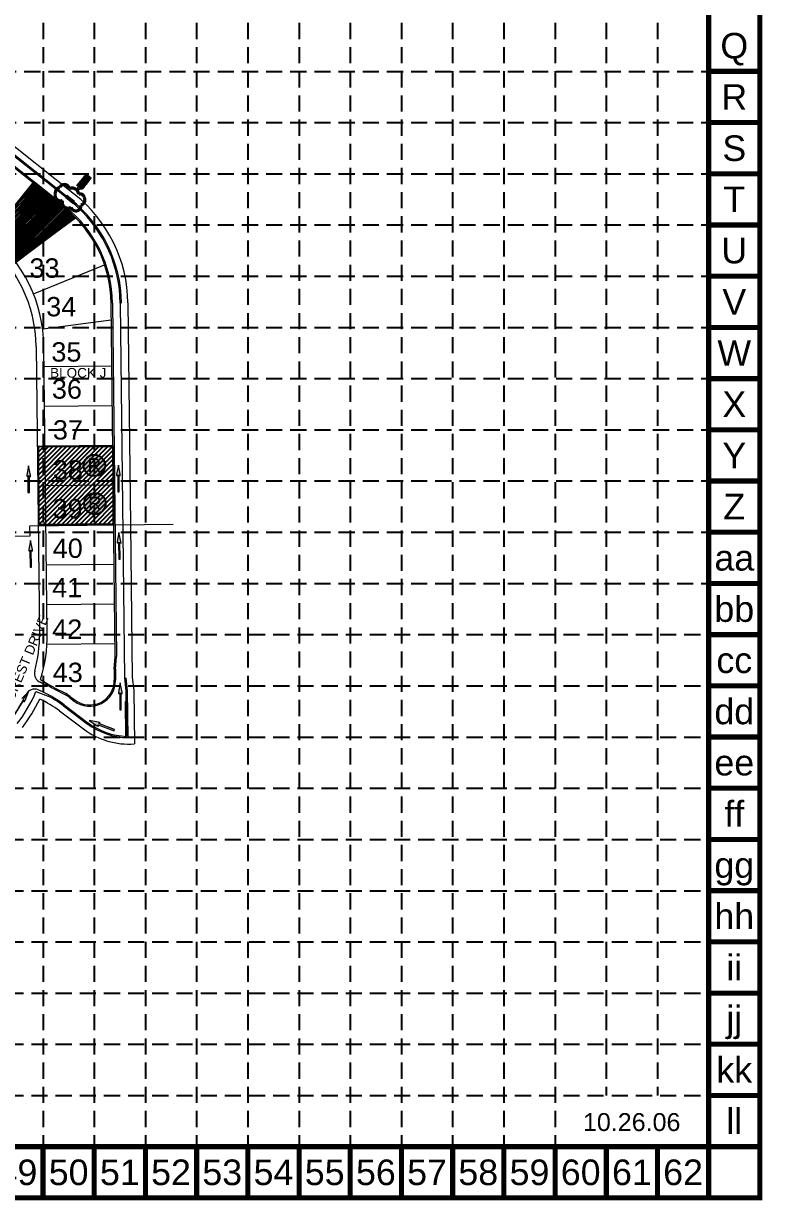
# Model space of a CAD drawing. Header units: inches. Extents: x 5726 to 10817, y 12055 to 15240.
# Drawn here: x 9671 to 10817, y 12055 to 13880 of the extents above; entities that cross this region are included whole.
import ezdxf
from ezdxf.enums import TextEntityAlignment as Align

# ---------------------------------------------------------------- set-up
doc = ezdxf.new("R2010")
doc.units = ezdxf.units.IN
doc.header["$LTSCALE"] = 100
doc.header["$MEASUREMENT"] = 0
doc.linetypes.add('HIDDEN', pattern=[0.375, 0.25, -0.125])
for name, color, linetype in [('10', 7, 'Continuous'), ('2', 7, 'Continuous'), ('27', 150, 'Continuous'), ('29', 150, 'Continuous'), ('8', 7, 'Continuous'), ('BASE', 7, 'Continuous'), ('BLOCK NUMBERS', 7, 'Continuous'), ('FLOW ARROWS', 7, 'Continuous'), ('GRID', 254, 'HIDDEN'), ('INLET PROTECTION', 5, 'Continuous'), ('LOT NUMBERS', 7, 'Continuous'), ('RIP RAP', 1, 'Continuous'), ('SODDED LOT', 2, 'Continuous'), ('STREET NAMES', 7, 'Continuous')]:
    doc.layers.add(name, color=color, linetype=linetype)
doc.styles.add('ryland', font='ARIAL.TTF', dxfattribs={"height": 25})
doc.styles.get("Standard").update_dxf_attribs({"font": 'ARIAL.TTF', "height": 25})

# ---------------------------------------------------------------- blocks, each defined once
blk = doc.blocks.new('block2')
at = {"layer": 'GRID'}
for p, q in [((9701.5, 15156.3), (9701.5, 12138.3)), ((9780.9, 15156.3), (9780.9, 12138.3)), ((9860.3, 15156.3), (9860.3, 12138.3)), ((9939.7, 15156.3), (9939.7, 12138.3)), ((10019.1, 15156.3), (10019.1, 12138.3)), ((10098.6, 15156.3), (10098.6, 12138.3)), ((10178, 15156.3), (10178, 12138.3)), ((10257.4, 15156.3), (10257.4, 12138.3)), ((10336.8, 15156.3), (10336.8, 12138.3)), ((10416.2, 15156.3), (10416.2, 12138.3)), ((10495.7, 15156.3), (10495.7, 12138.3)), ((10575.1, 15156.3), (10575.1, 12217.7)), ((10654.5, 15156.3), (10654.5, 12217.7)), ((5809.9, 13806.1), (10733.9, 13806.1)), ((5809.9, 13726.7), (10733.9, 13726.7)), ((5809.9, 13647.3), (10733.9, 13647.3)), ((5809.9, 13567.9), (10733.9, 13567.9)), ((5809.9, 13488.5), (10733.9, 13488.5)), ((5809.9, 13409), (10733.9, 13409)), ((5809.9, 13329.6), (10733.9, 13329.6)), ((5809.9, 13250.2), (10733.9, 13250.2)), ((5809.9, 13170.8), (10733.9, 13170.8)), ((5809.9, 13091.4), (10733.9, 13091.4)), ((5809.9, 13011.9), (10733.9, 13011.9)), ((6683.5, 12932.5), (10733.9, 12932.5)), ((6683.5, 12853.1), (10733.9, 12853.1)), ((6683.5, 12773.7), (10733.9, 12773.7)), ((6683.5, 12694.3), (10733.9, 12694.3)), ((6683.5, 12614.8), (10733.9, 12614.8)), ((6683.5, 12535.4), (10733.9, 12535.4)), ((6683.5, 12456), (10733.9, 12456)), ((6683.5, 12376.6), (10733.9, 12376.6)), ((6683.5, 12297.2), (10733.9, 12297.2)), ((6683.5, 12217.7), (10733.9, 12217.7))]:
    blk.add_line(p, q, dxfattribs=at)
blk = doc.blocks.new('A$C27306BA2')
h = blk.add_hatch()
h.set_pattern_fill('GRAVEL', color=1, scale=6.405897, style=0)
h.set_pattern_definition([(228.0128, (-12313.62823, -18087.7097), (-51.247164083, -57.653080928), [0.8618237, -85.3207049]), (184.9697, (-12314.20476, -18088.3503), (76.870769848, 6.4058412396), [1.4789166, -146.4126997]), (132.5104, (-12315.67812, -18088.4784), (64.058909803, -70.46492175), [1.0428031, -103.2376398]), (267.2737, (-12318.17642, -18090.07988), (6.405871416, 128.1179404096), [1.346763, -133.3295072]), (292.8337, (-12318.24048, -18091.42512), (-32.029548083, 76.8707401262), [1.3206077, -130.7403398]), (357.2737, (-12317.728, -18092.64224), (-128.1179404096, 6.405871416), [1.346763, -133.3295072]), (37.6942, (-12316.38277, -18092.7063), (-83.2767070933, -64.0589077965), [1.7810251, -176.3213456]), (72.2553, (-12314.97347, -18091.6173), (44.8413474268, 140.9297082297), [1.681471, -166.4656938]), (121.4296, (-12314.461, -18090.01582), (-51.2472281553, 83.2766282423), [1.351324, -133.781219]), (175.2364, (-12315.16565, -18088.86276), (70.464872248, -6.405842685), [1.542745, -75.5944714]), (222.3974, (-12316.70306, -18088.73464), (-76.8708102022, -70.4648154642), [1.9951038, -197.5154221]), (138.8141, (-12311.8346, -18090.14394), (-44.841297359, 38.435364346), [0.6809532, -67.41466]), (171.4692, (-12312.34705, -18089.69553), (83.2766490507, -12.811844523), [1.2955094, -128.2557358]), (225, (-12313.6282, -18089.5033), (-7e-16, -6.4058989), [0.9059283, -8.1533744]), (203.1986, (-12314.07665, -18088.7346), (32.029482905, 12.81180234), [0.4878603, -48.2979966]), (291.8014, (-12314.5251, -18088.9268), (-6.40589635, 19.21769253), [0.6899343, -33.8068776]), (30.9638, (-12314.2688, -18089.5674), (19.21767811, 12.81180976), [1.1205771, -36.2319003]), (161.5651, (-12313.308, -18088.9909), (12.81179664, -6.4058867), [0.8102883, -19.4469386]), (16.3895, (-12318.24048, -18088.92682), (64.058983343, 19.217644078), [1.135125, -112.3776569]), (70.3462, (-12317.15148, -18088.60652), (-25.623557259, -70.4648798665), [0.952307, -94.2781987]), (293.1986, (-12313.3079, -18087.7097), (-12.81180234, 32.029482905), [0.9757142, -47.8101427]), (343.6105, (-12312.9236, -18088.60652), (-64.058983343, 19.217644078), [1.135125, -112.3776569]), (339.444, (-12318.2405, -18092.8985), (-32.029496446, 12.811768205), [1.0946397, -53.6373693]), (294.7751, (-12317.21554, -18093.28283), (-32.029434595, 70.464888106), [0.9171835, -90.801302]), (66.8014, (-12313.2439, -18094.1156), (12.81180234, 32.029482905), [0.9757142, -47.8101427]), (17.354, (-12312.85953, -18093.21877), (-83.276672972, -25.623552486), [1.073827, -106.3085756]), (69.444, (-12316.3828, -18094.1156), (-12.811768205, -32.029496446), [0.5473198, -54.1846891]), (101.3099, (-12313.6282, -18094.1156), (-6.40588176, 25.62359252), [0.3266367, -32.3371535]), (165.9638, (-12313.6923, -18093.7953), (19.21769428, -6.40588448), [1.3206077, -25.091578]), (186.009, (-12314.97347, -18093.475), (64.0589676643, 6.405892554), [1.2238466, -121.1606412]), (303.6901, (-12314.2688, -18090.144), (-6.40590547, 12.81179102), [0.9238713, -22.1729168]), (353.1572, (-12313.75635, -18090.91265), (108.9002436774, -12.811845086), [1.6129664, -159.6833992]), (60.9454, (-12312.1549, -18091.1048), (-25.623587878, -44.841280946), [0.6595255, -65.293219]), (90, (-12311.8346, -18090.528), (-6.405897, 6.405897), [0.3843538, -6.0215431]), (120.2564, (-12315.1016, -18093.28283), (25.623554949, -44.841294214), [0.8899328, -88.1036315]), (48.0128, (-12315.55, -18092.5141), (51.247164083, 57.653080928), [1.7236475, -84.4588811]), (0, (-12314.397, -18091.233), (6.405897, 6.405897), [1.6655332, -4.7403637]), (325.3048, (-12312.7314, -18091.23294), (-64.058932484, 44.841333634), [1.012862, -100.2732598]), (254.0546, (-12311.8986, -18091.8095), (-6.405896217, -25.623588515), [0.9327114, -45.7029229]), (207.646, (-12312.15488, -18092.7063), (-121.7120147353, -64.0590186698), [1.518614, -150.3430314]), (175.4261, (-12313.50012, -18093.41095), (-83.2766636145, 6.4058636228), [1.6065925, -159.0524888])])
h.paths.add_polyline_path([(4.8, 0), (0, 12.3), (27.8, 23), (32.5, 10.8)])
at = {"color": 1}
blk.add_lwpolyline([(4.8, 0), (0, 12.3), (27.8, 23), (32.5, 10.8)], close=True, dxfattribs=at)
blk = doc.blocks.new('RYLAND')
h = blk.add_hatch(color=81)
h.paths.add_polyline_path([(1.16, -1.05, 1), (-1.41, -1.05, 1)])
h.paths.add_polyline_path([(-1.35, -2.23), (1.1, -2.23), (1.1, 0.21), (-1.35, 0.21)], flags=25)
at = {"color": 5}
blk.add_circle((-0.12, -1.05), 1.29, dxfattribs=at)
at = {"layer": 'BASE', "color": 5, "style": 'ryland'}
blk.add_text('R', height=1.62, dxfattribs=at).set_placement((-0.12, -1.82), align=Align.CENTER)

msp = doc.modelspace()

# ---------------------------------------------------------------- hatches: boundary and pattern name
at = {"layer": 'FLOW ARROWS', "lineweight": 0}
h = msp.add_hatch(color=256, dxfattribs=at)
edge = h.paths.add_edge_path()
edge.add_line((9676.6, 13177.8), (9678.1, 13179.2))
edge.add_line((9678.1, 13179.2), (9678.1, 13152.7))
edge.add_line((9678.1, 13152.7), (9680.3, 13152.7))
edge.add_line((9680.3, 13152.7), (9680.3, 13179.2))
edge.add_line((9680.3, 13179.2), (9681.5, 13177.8))
edge.add_line((9681.5, 13177.8), (9681.5, 13177.8))
edge.add_ellipse((9681.6, 13179.2), major_axis=(0, -1.4), ratio=0.285714, start_angle=342.8173, end_angle=484.7269)
edge.add_line((9682, 13180), (9682, 13180))
edge.add_line((9682, 13180), (9679.1, 13194.3))
edge.add_line((9679.1, 13194.3), (9676.2, 13180))
edge.add_line((9676.2, 13180), (9676.2, 13180))
edge.add_ellipse((9676.5, 13179.2), major_axis=(0, -1.4), ratio=0.285714, start_angle=234.1685, end_angle=374.4967)
edge.add_line((9676.6, 13177.8), (9676.6, 13177.8))
h = msp.add_hatch(color=256, dxfattribs=at)
edge = h.paths.add_edge_path()
edge.add_line((9815.9, 13179.1), (9817.4, 13180.5))
edge.add_line((9817.4, 13180.5), (9817.4, 13154))
edge.add_line((9817.4, 13154), (9819.5, 13154))
edge.add_line((9819.5, 13154), (9819.5, 13180.5))
edge.add_line((9819.5, 13180.5), (9820.8, 13179.1))
edge.add_line((9820.8, 13179.1), (9820.8, 13179.1))
edge.add_ellipse((9820.9, 13180.5), major_axis=(0, -1.4), ratio=0.285714, start_angle=342.8173, end_angle=484.7269)
edge.add_line((9821.2, 13181.3), (9821.2, 13181.3))
edge.add_line((9821.2, 13181.3), (9818.4, 13195.6))
edge.add_line((9818.4, 13195.6), (9815.5, 13181.3))
edge.add_line((9815.5, 13181.3), (9815.5, 13181.3))
edge.add_ellipse((9815.8, 13180.5), major_axis=(0, -1.4), ratio=0.285714, start_angle=234.1685, end_angle=374.4967)
edge.add_line((9815.9, 13179.1), (9815.9, 13179.1))
h = msp.add_hatch(color=256, dxfattribs=at)
edge = h.paths.add_edge_path()
edge.add_line((9817, 13074.6), (9818.5, 13076))
edge.add_line((9818.5, 13076), (9818.8, 13049.5))
edge.add_line((9818.8, 13049.5), (9821, 13049.6))
edge.add_line((9821, 13049.6), (9820.6, 13076))
edge.add_line((9820.6, 13076), (9821.9, 13074.7))
edge.add_line((9821.9, 13074.7), (9821.9, 13074.7))
edge.add_ellipse((9822, 13076), major_axis=(0.02, -1.4), ratio=0.285714, start_angle=342.8173, end_angle=484.7269)
edge.add_line((9822.3, 13076.8), (9822.3, 13076.8))
edge.add_line((9822.3, 13076.8), (9819.3, 13091.1))
edge.add_line((9819.3, 13091.1), (9816.5, 13076.8))
edge.add_line((9816.5, 13076.8), (9816.5, 13076.8))
edge.add_ellipse((9816.9, 13075.9), major_axis=(0.02, -1.4), ratio=0.285714, start_angle=234.1685, end_angle=374.4967)
edge.add_line((9817, 13074.6), (9817, 13074.6))
h = msp.add_hatch(color=256, dxfattribs=at)
edge = h.paths.add_edge_path()
edge.add_line((9679.7, 13062.2), (9681.2, 13063.6))
edge.add_line((9681.2, 13063.6), (9681.5, 13037.2))
edge.add_line((9681.5, 13037.2), (9683.6, 13037.2))
edge.add_line((9683.6, 13037.2), (9683.3, 13063.6))
edge.add_line((9683.3, 13063.6), (9684.6, 13062.3))
edge.add_line((9684.6, 13062.3), (9684.6, 13062.3))
edge.add_ellipse((9684.7, 13063.6), major_axis=(0.02, -1.4), ratio=0.285714, start_angle=342.8173, end_angle=484.7269)
edge.add_line((9685, 13064.4), (9685, 13064.4))
edge.add_line((9685, 13064.4), (9682, 13078.7))
edge.add_line((9682, 13078.7), (9679.2, 13064.4))
edge.add_line((9679.2, 13064.4), (9679.2, 13064.4))
edge.add_ellipse((9679.6, 13063.6), major_axis=(0.02, -1.4), ratio=0.285714, start_angle=234.1685, end_angle=374.4967)
edge.add_line((9679.7, 13062.2), (9679.7, 13062.2))
h = msp.add_hatch(color=256, dxfattribs=at)
edge = h.paths.add_edge_path()
edge.add_line((9818.9, 12841), (9820.5, 12842.4))
edge.add_line((9820.5, 12842.4), (9820.8, 12815.9))
edge.add_line((9820.8, 12815.9), (9822.9, 12816))
edge.add_line((9822.9, 12816), (9822.6, 12842.4))
edge.add_line((9822.6, 12842.4), (9823.9, 12841.1))
edge.add_line((9823.9, 12841.1), (9823.9, 12841.1))
edge.add_ellipse((9824, 12842.4), major_axis=(0.02, -1.4), ratio=0.285714, start_angle=342.8173, end_angle=484.7269)
edge.add_line((9824.3, 12843.2), (9824.3, 12843.2))
edge.add_line((9824.3, 12843.2), (9821.3, 12857.5))
edge.add_line((9821.3, 12857.5), (9818.5, 12843.2))
edge.add_line((9818.5, 12843.2), (9818.5, 12843.2))
edge.add_ellipse((9818.8, 12842.4), major_axis=(0.02, -1.4), ratio=0.285714, start_angle=234.1685, end_angle=374.4967)
edge.add_line((9819, 12841), (9818.9, 12841))
h = msp.add_hatch(color=256, dxfattribs=at)
edge = h.paths.add_edge_path()
edge.add_line((9668, 12831.5), (9670, 12831.9))
edge.add_line((9670, 12831.9), (9655.7, 12809.6))
edge.add_line((9655.7, 12809.6), (9657.5, 12808.4))
edge.add_line((9657.5, 12808.4), (9671.8, 12830.7))
edge.add_line((9671.8, 12830.7), (9672.1, 12828.9))
edge.add_line((9672.1, 12828.9), (9672.1, 12828.9))
edge.add_ellipse((9672.9, 12830), major_axis=(-0.76, -1.18), ratio=0.285714, start_angle=342.8173, end_angle=484.7269)
edge.add_line((9673.6, 12830.4), (9673.6, 12830.4))
edge.add_line((9673.6, 12830.4), (9679, 12844))
edge.add_line((9679, 12844), (9668.8, 12833.6))
edge.add_line((9668.8, 12833.6), (9668.8, 12833.6))
edge.add_ellipse((9668.6, 12832.7), major_axis=(-0.76, -1.18), ratio=0.285714, start_angle=234.1685, end_angle=374.4967)
edge.add_line((9668, 12831.5), (9668, 12831.5))
h = msp.add_hatch(color=256, dxfattribs=at)
edge = h.paths.add_edge_path()
edge.add_line((9787.7, 12790.8), (9787, 12792.8))
edge.add_line((9787, 12792.8), (9811.7, 12783.2))
edge.add_line((9811.7, 12783.2), (9812.4, 12785.2))
edge.add_line((9812.4, 12785.2), (9787.8, 12794.8))
edge.add_line((9787.8, 12794.8), (9789.5, 12795.4))
edge.add_line((9789.5, 12795.4), (9789.5, 12795.4))
edge.add_ellipse((9788.3, 12796), major_axis=(1.31, -0.5), ratio=0.285714, start_angle=342.8173, end_angle=484.7269)
edge.add_line((9787.6, 12796.6), (9787.6, 12796.6))
edge.add_line((9787.6, 12796.6), (9773.2, 12799.1))
edge.add_line((9773.2, 12799.1), (9785.5, 12791.2))
edge.add_line((9785.5, 12791.2), (9785.5, 12791.2))
edge.add_ellipse((9786.4, 12791.2), major_axis=(1.31, -0.5), ratio=0.285714, start_angle=234.1685, end_angle=374.4967)
edge.add_line((9787.7, 12790.8), (9787.7, 12790.8))
at = {"layer": 'SODDED LOT'}
h = msp.add_hatch(dxfattribs=at)
h.set_pattern_fill('ANSI31', color=256, scale=20, style=0)
h.paths.add_polyline_path([(9645.8, 13499.8), (9750.3, 13578.4), (9735.2, 13596.7), (9687.5, 13634.6), (9612.1, 13541.5)])
h = msp.add_hatch(dxfattribs=at)
h.set_pattern_fill('ANSI31', color=256, scale=40, style=0)
h.paths.add_polyline_path([(9811.4, 13223.9), (9694, 13224.2), (9694.6, 13103.3), (9810.9, 13104.2)])

# ---------------------------------------------------------------- linework, layer by layer
at = {"layer": '10', "color": 7, "lineweight": 0}
for p, q in [((9755.3, 13628.1), (9760.3, 13624.1)), ((9681.1, 13101.4), (9903.5, 13104)), ((9681.3, 13085.7), (9681.1, 13101.4)), ((9551.3, 13084.2), (9681.3, 13085.7)), ((9829.9, 12774.7), (9829.3, 12828.6)), ((9830.9, 12774.7), (9830.3, 12828.6))]:
    msp.add_line(p, q, dxfattribs=at)
msp.add_lwpolyline([(9755.9, 13628.3), (9755.4, 13628.6), (9754.9, 13625.2), (9754.5, 13624.7), (9757.2, 13622.5), (9757.7, 13623.1), (9760.9, 13624.3), (9760.4, 13624.7), (9757.2, 13623.4), (9755.4, 13624.9), (9755.9, 13628.3), (9760.4, 13624.7)], dxfattribs=at)
for points in [[(9736.1, 13610.8), (9747.9, 13601.5), (9750.1, 13604.2), (9738.3, 13613.5)], [(9736.8, 13610.8), (9747.8, 13602.2), (9749.4, 13604.1), (9738.4, 13612.8)]]:
    msp.add_lwpolyline(points, close=True, dxfattribs=at)
at = {"layer": '2', "color": 7, "lineweight": 0}
for p, q in [((9750.4, 13615.4), (9417.3, 13879)), ((9833.1, 13447), (9837.1, 13103.2)), ((9837.1, 13103.2), (9839.9, 12866.2)), ((9839.9, 12866.2), (9842.1, 12846.3)), ((9842.1, 12846.3), (9843.1, 12763)), ((9727, 12814.1), (9764, 12786.3))]:
    msp.add_line(p, q, dxfattribs=at)
for centre, radius, start, end in [((9615.2, 13444.4), 218, 0.6645, 51.6469), ((9483.1, 12931.5), 235, 322.4897, 335.1324), ((9617.8, 12668.5), 182, 53.1181, 64.431), ((9834.9, 12880.7), 118, 233.1181, 273.9929)]:
    msp.add_arc(centre, radius, start, end, dxfattribs=at)
at = {"layer": '27', "color": 7, "lineweight": 0}
for p, q in [((9744.2, 13607.5), (9418.9, 13865)), ((9734.3, 13595), (9409, 13852.4)), ((9811.7, 12878.8), (9813.5, 12898.8)), ((9811.7, 12878.8), (9811.9, 12861.8)), ((9697.4, 12862.8), (9714.5, 12852.6)), ((9829.9, 12865.6), (9832.1, 12845.6)), ((9690.4, 12844.1), (9709.2, 12837.3)), ((9719.3, 12850), (9737.4, 12841.1)), ((9743.8, 12836.5), (9751.1, 12831)), ((9832.1, 12845.6), (9833, 12772.7)), ((9733, 12822.1), (9770, 12794.3))]:
    msp.add_line(p, q, dxfattribs=at)
for centre, radius, start, end in [((9615.2, 13444.4), 208, 0.6645, 51.6469), ((9615.2, 13444.4), 192, 0.6645, 51.6469), ((9477.9, 13377), 225, 0.6645, 51.6469), ((9483.1, 12931.5), 225, 342.228, 0.6645), ((9617.8, 12668.5), 208, 60.7675, 62.2663), ((9773.9, 12861.4), 38, 233.1181, 0.6645), ((9483.1, 12931.5), 225, 322.4897, 337.1315), ((9617.8, 12668.5), 192, 53.1181, 61.5459), ((9617.8, 12668.5), 210, 53.1181, 55.2561), ((9834.9, 12880.7), 108, 233.1181, 268.9936)]:
    msp.add_arc(centre, radius, start, end, dxfattribs=at)
at = {"layer": '29', "color": 7, "lineweight": 0}
for p, q in [((9620, 13551.5), (9686.3, 13632.9)), ((9659, 13510.6), (9751.9, 13579.2)), ((9686.5, 13461.3), (9797, 13505.9)), ((9813.5, 12898.8), (9807.1, 13446.7)), ((9701, 13406.7), (9807.4, 13420.9)), ((9708.1, 12934.1), (9702.9, 13379.6)), ((9808.3, 13348.9), (9703.3, 13347.7)), ((9809, 13287.4), (9704, 13286.2)), ((9809.7, 13225.9), (9704.7, 13224.7)), ((9810.4, 13164.4), (9705.4, 13163.2)), ((9811.1, 13102.9), (9706.1, 13101.7)), ((9811.8, 13041.4), (9706.8, 13040.2)), ((9812.6, 12979.9), (9707.6, 12978.7)), ((9813.3, 12918.4), (9707.6, 12917.2))]:
    msp.add_line(p, q, dxfattribs=at)
at = {"layer": '8', "color": 7, "linetype": 'Continuous', "lineweight": 0}
for p, q in [((9729.4, 13616.7), (9403.9, 13874.2)), ((9735.5, 13596.6), (9396.5, 13864.8)), ((9743, 13606), (9729.4, 13616.7)), ((9809.1, 13446.7), (9815.5, 12898.8)), ((9821.1, 13446.8), (9827.9, 12865.5)), ((9690.9, 13379.5), (9696.1, 12934)), ((9813.7, 12878.6), (9815.5, 12898.8)), ((9813.7, 12878.8), (9813.9, 12861.8)), ((9827.9, 12865.5), (9830.1, 12845.4)), ((9718.4, 12848.2), (9736.5, 12839.3)), ((9742.6, 12834.9), (9749.9, 12829.4)), ((9830.1, 12845.6), (9830.9, 12774.7)), ((9734.2, 12823.7), (9771.2, 12795.9))]:
    msp.add_line(p, q, dxfattribs=at)
for centre, radius, start, end in [((9615.2, 13444.4), 206, 47.2012, 51.6469), ((9615.2, 13444.4), 194, 0.6645, 51.6469), ((9615.2, 13444.4), 206, 0.6645, 47.2012), ((9477.9, 13377), 213, 0.6645, 51.6469), ((9483.1, 12931.5), 213, 344.8368, 0.6645), ((9702.7, 12872), 14.5, 164.8368, 247.3488), ((9617.8, 12668.5), 206, 60.7533, 67.3488), ((9773.9, 12861.4), 40, 233.1181, 0.6645), ((9483.1, 12931.5), 213, 322.4897, 334.4866), ((9688.4, 12833.5), 14.5, 66.8201, 154.4866), ((9617.8, 12668.5), 194, 53.1181, 66.8201), ((9617.8, 12668.5), 208, 53.1181, 55.2561), ((9834.9, 12880.7), 106, 233.1181, 267.8802)]:
    msp.add_arc(centre, radius, start, end, dxfattribs=at)
at = {"layer": 'BASE', "color": 9}
msp.add_line((10733.9, 15156.3), (10733.9, 12138.3), dxfattribs=at)
at = {"layer": 'BASE', "const_width": 7.94}
for points in [[(5730.5, 12058.9), (10813.3, 12058.9), (10813.3, 15235.7), (5730.5, 15235.7)], [(5809.9, 12138.3), (10733.9, 12138.3), (10733.9, 15156.3), (5809.9, 15156.3)]]:
    msp.add_lwpolyline(points, close=True, dxfattribs=at)
for points in [[(10813.3, 13806.1), (10733.9, 13806.1)], [(10813.3, 13726.7), (10733.9, 13726.7)], [(10813.3, 13647.3), (10733.9, 13647.3)], [(10813.3, 13567.9), (10733.9, 13567.9)], [(10813.3, 13488.5), (10733.9, 13488.5)], [(10813.3, 13409), (10733.9, 13409)], [(10813.3, 13329.6), (10733.9, 13329.6)], [(10813.3, 13250.2), (10733.9, 13250.2)], [(10813.3, 13170.8), (10733.9, 13170.8)], [(10813.3, 13091.4), (10733.9, 13091.4)], [(10813.3, 13011.9), (10733.9, 13011.9)], [(10813.3, 12932.5), (10733.9, 12932.5)], [(10813.3, 12853.1), (10733.9, 12853.1)], [(10813.3, 12773.7), (10733.9, 12773.7)], [(10813.3, 12694.3), (10733.9, 12694.3)], [(10813.3, 12614.8), (10733.9, 12614.8)], [(10813.3, 12535.4), (10733.9, 12535.4)], [(10813.3, 12456), (10733.9, 12456)], [(10813.3, 12376.6), (10733.9, 12376.6)], [(10813.3, 12297.2), (10733.9, 12297.2)], [(10813.3, 12217.7), (10733.9, 12217.7)], [(9701.5, 12058.9), (9701.5, 12138.3)], [(9780.9, 12058.9), (9780.9, 12138.3)], [(9860.3, 12058.9), (9860.3, 12138.3)], [(9939.7, 12058.9), (9939.7, 12138.3)], [(10019.1, 12058.9), (10019.1, 12138.3)], [(10098.6, 12058.9), (10098.6, 12138.3)], [(10178, 12058.9), (10178, 12138.3)], [(10257.4, 12058.9), (10257.4, 12138.3)], [(10336.8, 12058.9), (10336.8, 12138.3)], [(10416.2, 12058.9), (10416.2, 12138.3)], [(10495.7, 12058.9), (10495.7, 12138.3)], [(10575.1, 12058.9), (10575.1, 12138.3)], [(10654.5, 12058.9), (10654.5, 12138.3)], [(10813.3, 12138.3), (10733.9, 12138.3)], [(10733.9, 12058.9), (10733.9, 12138.3)]]:
    msp.add_lwpolyline(points, dxfattribs=at)
at = {"layer": 'FLOW ARROWS', "lineweight": 0}
for p, q in [((9679.1, 13194.3), (9676.2, 13180)), ((9676.2, 13180), (9676.2, 13180)), ((9676.6, 13177.8), (9678.1, 13179.2)), ((9678.1, 13179.2), (9678.1, 13152.7)), ((9682, 13180), (9679.1, 13194.3)), ((9680.3, 13152.7), (9680.3, 13179.2)), ((9680.3, 13179.2), (9681.5, 13177.8)), ((9682, 13180), (9682, 13180)), ((9818.4, 13195.6), (9815.5, 13181.3)), ((9815.5, 13181.3), (9815.5, 13181.3)), ((9815.9, 13179.1), (9817.4, 13180.5)), ((9817.4, 13180.5), (9817.4, 13154)), ((9821.2, 13181.3), (9818.4, 13195.6)), ((9819.5, 13154), (9819.5, 13180.5)), ((9819.5, 13180.5), (9820.8, 13179.1)), ((9820.8, 13179.1), (9820.8, 13179.1)), ((9821.2, 13181.3), (9821.2, 13181.3)), ((9676.6, 13177.8), (9676.6, 13177.8)), ((9676.6, 13177.8), (9676.6, 13177.8)), ((9681.5, 13177.8), (9681.5, 13177.8)), ((9815.9, 13179.1), (9815.9, 13179.1)), ((9815.9, 13179.1), (9815.9, 13179.1)), ((9678.1, 13152.7), (9680.3, 13152.7)), ((9817.4, 13154), (9819.5, 13154)), ((9819.3, 13091.1), (9816.5, 13076.8)), ((9822.3, 13076.8), (9819.3, 13091.1)), ((9682, 13078.7), (9679.2, 13064.4)), ((9685, 13064.4), (9682, 13078.7)), ((9816.5, 13076.8), (9816.5, 13076.8)), ((9817, 13074.6), (9818.5, 13076)), ((9817, 13074.6), (9817, 13074.6)), ((9817, 13074.6), (9817, 13074.6)), ((9818.5, 13076), (9818.8, 13049.5)), ((9821, 13049.6), (9820.6, 13076)), ((9820.6, 13076), (9821.9, 13074.7)), ((9821.9, 13074.7), (9821.9, 13074.7)), ((9822.3, 13076.8), (9822.3, 13076.8)), ((9679.2, 13064.4), (9679.2, 13064.4)), ((9679.7, 13062.2), (9681.2, 13063.6)), ((9679.7, 13062.2), (9679.7, 13062.2)), ((9679.7, 13062.2), (9679.7, 13062.2)), ((9681.2, 13063.6), (9681.5, 13037.2)), ((9683.6, 13037.2), (9683.3, 13063.6)), ((9683.3, 13063.6), (9684.6, 13062.3)), ((9684.6, 13062.3), (9684.6, 13062.3)), ((9685, 13064.4), (9685, 13064.4)), ((9681.5, 13037.2), (9683.6, 13037.2)), ((9818.8, 13049.5), (9821, 13049.6)), ((9821.3, 12857.5), (9818.5, 12843.2)), ((9824.3, 12843.2), (9821.3, 12857.5)), ((9679, 12844), (9668.8, 12833.6)), ((9673.6, 12830.4), (9679, 12844)), ((9818.5, 12843.2), (9818.5, 12843.2)), ((9818.9, 12841), (9820.5, 12842.4)), ((9819, 12841), (9818.9, 12841)), ((9818.9, 12841), (9818.9, 12841)), ((9820.5, 12842.4), (9820.8, 12815.9)), ((9822.9, 12816), (9822.6, 12842.4)), ((9822.6, 12842.4), (9823.9, 12841.1)), ((9823.9, 12841.1), (9823.9, 12841.1)), ((9824.3, 12843.2), (9824.3, 12843.2)), ((9657.5, 12808.4), (9671.8, 12830.7)), ((9671.8, 12830.7), (9672.1, 12828.9)), ((9672.1, 12828.9), (9672.1, 12828.9)), ((9673.6, 12830.4), (9673.6, 12830.4)), ((9820.8, 12815.9), (9822.9, 12816)), ((9787.6, 12796.6), (9773.2, 12799.1)), ((9773.2, 12799.1), (9785.5, 12791.2)), ((9787.6, 12796.6), (9787.6, 12796.6)), ((9785.5, 12791.2), (9785.5, 12791.2)), ((9787.7, 12790.8), (9787, 12792.8)), ((9787, 12792.8), (9811.7, 12783.2)), ((9787.7, 12790.8), (9787.7, 12790.8)), ((9787.7, 12790.8), (9787.7, 12790.8)), ((9787.8, 12794.8), (9789.5, 12795.4)), ((9812.4, 12785.2), (9787.8, 12794.8)), ((9789.5, 12795.4), (9789.5, 12795.4)), ((9811.7, 12783.2), (9812.4, 12785.2))]:
    msp.add_line(p, q, dxfattribs=at)
for centre, major_axis, start_param, end_param in [((9676.5, 13179.2), (0, -1.4), 4.087011, 6.536201), ((9681.6, 13179.2), (0, -1.4), 5.983291, 8.460081), ((9815.8, 13180.5), (0, -1.4), 4.087011, 6.536201), ((9820.9, 13180.5), (0, -1.4), 5.983291, 8.460081), ((9816.9, 13075.9), (0.02, -1.4), 4.087011, 6.536201), ((9822, 13076), (0.02, -1.4), 5.983291, 8.460081), ((9679.6, 13063.6), (0.02, -1.4), 4.087011, 6.536201), ((9684.7, 13063.6), (0.02, -1.4), 5.983291, 8.460081), ((9818.8, 12842.4), (0.02, -1.4), 4.087011, 6.536201), ((9824, 12842.4), (0.02, -1.4), 5.983291, 8.460081), ((9672.9, 12830), (-0.76, -1.18), 5.983291, 8.460081), ((9788.3, 12796), (1.31, -0.5), 5.983291, 8.460081), ((9786.4, 12791.2), (1.31, -0.5), 4.087011, 6.536201)]:
    msp.add_ellipse(centre, major_axis=major_axis, ratio=0.285714, start_param=start_param, end_param=end_param, dxfattribs=at)
for p in [(9820.8, 13179.1), (9681.5, 13177.8), (9821.9, 13074.7), (9684.6, 13062.3), (9823.9, 12841.1), (9672.1, 12828.9), (9789.5, 12795.4)]:
    msp.add_point(p, dxfattribs=at)
at = {"layer": 'INLET PROTECTION', "color": 170, "const_width": 5}
msp.add_lwpolyline([(9742, 13624.2, 0.520567), (9742, 13624.2, 0.765195), (9727.4, 13626, 0.417879), (9720.8, 13616.2, 0.6649), (9731.9, 13606, 0.744833), (9745.1, 13595.4, 0.975642), (9759.9, 13598.6, 0.520567), (9765, 13610.9, 0.520567), (9756.5, 13615.5, 0.540264), (9742, 13624.2)], format="xyb", close=True, dxfattribs=at)
at = {"layer": 'SODDED LOT'}
for points in [[(9645.8, 13499.8), (9750.3, 13578.4), (9735.2, 13596.7), (9687.5, 13634.6), (9612.1, 13541.5)], [(9811.4, 13223.9), (9694, 13224.2), (9694.6, 13103.3), (9810.9, 13104.2)]]:
    msp.add_lwpolyline(points, close=True, dxfattribs=at)

# ---------------------------------------------------------------- block references
at = {"color": 7, "xscale": 12.89581535787147, "yscale": 12.89581535787147, "zscale": 12.89581535787147}
for p in [(9699.1, 13601.3), (9782.6, 13208.4), (9783.4, 13149.2)]:
    msp.add_blockref('RYLAND', p, dxfattribs=at)
at = {"layer": 'GRID', "color": 84}
msp.add_blockref('block2', (0, 0), dxfattribs=at)
at = {"layer": 'RIP RAP', "color": 84, "xscale": 0.7315511147971847, "yscale": 0.7315511147971847, "zscale": 0.7315511147971847, "rotation": 29.55677256934258}
msp.add_blockref('A$C27306BA2', (9758.9, 13621.7), dxfattribs=at)

# ---------------------------------------------------------------- texts
at = {"layer": 'BASE'}
for s, height, p in [('Q', 39.7, (10773.6, 13845.9)), ('R', 39.7, (10773.6, 13766.4)), ('S', 39.7, (10773.6, 13687)), ('T', 39.7, (10773.6, 13607.6)), ('U', 39.7, (10773.6, 13528.2)), ('V', 39.7, (10773.6, 13448.8)), ('W', 39.7, (10773.6, 13369.3)), ('X', 39.7, (10773.6, 13289.9)), ('Y', 39.7, (10773.6, 13210.5)), ('Z', 39.7, (10773.6, 13131.1)), ('aa', 39.71, (10773.6, 13051.7)), ('bb', 39.71, (10773.6, 12972.2)), ('cc', 39.71, (10773.6, 12892.8)), ('dd', 39.71, (10773.6, 12813.4)), ('ee', 39.71, (10773.6, 12734)), ('ff', 39.71, (10773.6, 12654.6)), ('gg', 39.71, (10773.6, 12575.1)), ('hh', 39.71, (10773.6, 12495.7)), ('ii', 39.71, (10773.6, 12416.3)), ('jj', 39.71, (10773.6, 12336.9)), ('kk', 39.71, (10773.6, 12257.5)), ('ll', 39.71, (10773.6, 12178)), ('49', 39.71, (9661.8, 12098.6)), ('50', 39.71, (9741.2, 12098.6)), ('51', 39.71, (9820.6, 12098.6)), ('52', 39.71, (9900, 12098.6)), ('53', 39.71, (9979.4, 12098.6)), ('54', 39.71, (10058.9, 12098.6)), ('55', 39.71, (10138.3, 12098.6)), ('56', 39.71, (10217.7, 12098.6)), ('57', 39.71, (10297.1, 12098.6)), ('58', 39.71, (10376.5, 12098.6)), ('59', 39.71, (10456, 12098.6)), ('60', 39.71, (10535.4, 12098.6)), ('61', 39.71, (10614.8, 12098.6)), ('62', 39.71, (10694.2, 12098.6))]:
    msp.add_text(s, height=height, dxfattribs=at).set_placement(p, align=Align.MIDDLE_CENTER)
msp.add_text('10.26.06', height=27.8, dxfattribs=at).set_placement((10614.5, 12162.6), align=Align.CENTER)
at = {"layer": 'BLOCK NUMBERS', "color": 7, "lineweight": 0}
msp.add_text('BLOCK J', height=15, dxfattribs=at).set_placement((9756.1, 13338.6), align=Align.MIDDLE)
at = {"layer": 'LOT NUMBERS', "color": 7, "lineweight": 0}
for s, p in [('32', (9663.5, 13554.1)), ('33', (9703.8, 13501.1)), ('34', (9729.7, 13441.2)), ('35', (9737.7, 13371)), ('36', (9738.5, 13313.5)), ('37', (9740.1, 13250.1)), ('38', (9740.1, 13188)), ('39', (9739.6, 13127.9))]:
    msp.add_text(s, height=30, dxfattribs=at).set_placement(p, align=Align.MIDDLE)
for s, p in [('40', (9716.5, 13066.5)), ('41', (9715.7, 13005.6)), ('42', (9715.7, 12941)), ('43', (9716.5, 12874))]:
    msp.add_text(s, height=30, dxfattribs=at).set_placement(p, align=Align.MIDDLE_LEFT)
at = {"layer": 'STREET NAMES', "color": 7, "lineweight": 0}
msp.add_text('AMBERCREST DRIVE', height=15, rotation=67.0941, dxfattribs=at).set_placement((9668.5, 12859.3), align=Align.CENTER)

doc.saveas('drawing.dxf')
